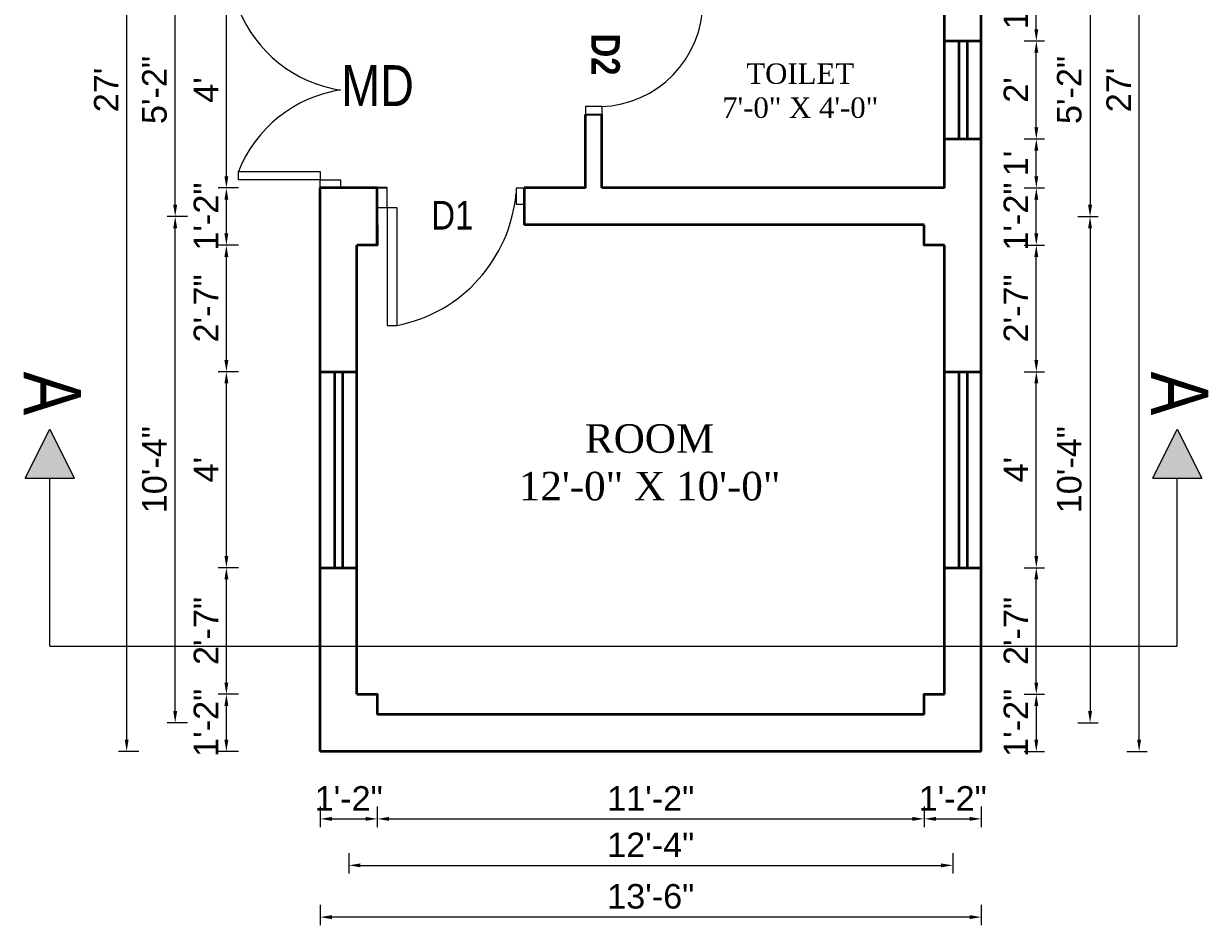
# Model space of a CAD drawing. Header units: inches. Extents: x 352533 to 378079, y -36324 to -23949.
# Drawn here: x 360979.3 to 361269.5, y -30462.9 to -30242 of the extents above; entities that cross this region are included whole.
import ezdxf

# ---------------------------------------------------------------- set-up
doc = ezdxf.new("R2010")
doc.units = ezdxf.units.IN
doc.header["$LTSCALE"] = 2
doc.header["$MEASUREMENT"] = 0
doc.header["$PDMODE"] = 34
doc.layers.get('0').update_dxf_attribs({"linetype": 'CONTINUOUS'})
doc.layers.get('DEFPOINTS').update_dxf_attribs({"color": 141, "linetype": 'CONTINUOUS'})
for name, color, linetype, lineweight in [('dimension', 160, 'CONTINUOUS', 15), ('door', 20, 'CONTINUOUS', 35), ('steps', 253, 'CONTINUOUS', 20), ('truss', 1, 'CONTINUOUS', 25)]:
    doc.layers.add(name, color=color, linetype=linetype, lineweight=lineweight)
doc.styles.add('Lettring Text', font='arial.ttf')
doc.styles.get("Standard").update_dxf_attribs({"font": 'ARIALN.TTF'})
doc.dimstyles.new('Copy of Standard', dxfattribs={"dimtxt": 6, "dimasz": 2.875, "dimexe": 2, "dimexo": 4, "dimgap": 2, "dimtad": 1, "dimdec": 0, "dimrnd": 1, "dimzin": 0, "dimdsep": 46, "dimlunit": 4, "dimtxsty": 'Lettring Text', "dimcen": 0.1, "dimclrd": 7, "dimclre": 7, "dimclrt": 7, "dimazin": 0, "dimtfac": 0.645, "dimtdec": 0, "dimtmove": 1, "dimatfit": 0, "dimfxl": 3, "dimfxlon": 1, "dimtfillclr": 256, "dimtolj": 1, "dimtzin": 0, "dimlwd": -1, "dimlwe": -1, "dimarcsym": 2})

# ---------------------------------------------------------------- blocks, each defined once
blk = doc.blocks.new('*D578')
at = {"layer": 'DEFPOINTS', "color": 0, "ltscale": 0.5, "transparency": 16777216}
for p in [(361065.91, -30411.27), (361051.91, -30420.27), (361065.91, -30436.8)]:
    blk.add_point(p, dxfattribs=at)
at = {"layer": 'steps', "color": 7, "ltscale": 0.5, "transparency": 16777216}
for p, q in [((361051.91, -30433.8), (361051.91, -30438.8)), ((361065.91, -30433.8), (361065.91, -30438.8)), ((361054.79, -30436.8), (361063.04, -30436.8))]:
    blk.add_line(p, q, dxfattribs=at)
for points in [[(361054.79, -30436.32), (361054.79, -30437.27), (361051.91, -30436.8)], [(361063.04, -30436.32), (361063.04, -30437.27), (361065.91, -30436.8)]]:
    blk.add_solid(points, dxfattribs=at)
at = {"layer": 'steps', "color": 7, "ltscale": 0.5, "transparency": 16777216, "insert": (361058.91, -30431.78), "char_height": 6, "attachment_point": 5, "style": 'Lettring Text'}
blk.add_mtext('\\A1;1\'-2"', dxfattribs=at)
blk = doc.blocks.new('*D579')
at = {"layer": 'DEFPOINTS', "color": 0, "ltscale": 0.5, "transparency": 16777216}
for p in [(361065.91, -30411.27), (361199.91, -30411.27), (361199.91, -30436.8)]:
    blk.add_point(p, dxfattribs=at)
at = {"layer": 'steps', "color": 7, "ltscale": 0.5, "transparency": 16777216}
for p, q in [((361065.91, -30433.8), (361065.91, -30438.8)), ((361199.91, -30433.8), (361199.91, -30438.8)), ((361068.79, -30436.8), (361197.04, -30436.8))]:
    blk.add_line(p, q, dxfattribs=at)
for points in [[(361068.79, -30436.32), (361068.79, -30437.27), (361065.91, -30436.8)], [(361197.04, -30436.32), (361197.04, -30437.27), (361199.91, -30436.8)]]:
    blk.add_solid(points, dxfattribs=at)
at = {"layer": 'steps', "color": 7, "ltscale": 0.5, "transparency": 16777216, "insert": (361132.91, -30431.78), "char_height": 6, "attachment_point": 5, "style": 'Lettring Text'}
blk.add_mtext('\\A1;11\'-2"', dxfattribs=at)
blk = doc.blocks.new('*D580')
at = {"layer": 'DEFPOINTS', "color": 0, "ltscale": 0.5, "transparency": 16777216}
for p in [(361199.91, -30411.27), (361213.91, -30411.27), (361213.91, -30436.8)]:
    blk.add_point(p, dxfattribs=at)
at = {"layer": 'steps', "color": 7, "ltscale": 0.5, "transparency": 16777216}
for p, q in [((361199.91, -30433.8), (361199.91, -30438.8)), ((361213.91, -30433.8), (361213.91, -30438.8)), ((361202.79, -30436.8), (361211.04, -30436.8))]:
    blk.add_line(p, q, dxfattribs=at)
for points in [[(361202.79, -30436.32), (361202.79, -30437.27), (361199.91, -30436.8)], [(361211.04, -30436.32), (361211.04, -30437.27), (361213.91, -30436.8)]]:
    blk.add_solid(points, dxfattribs=at)
at = {"layer": 'steps', "color": 7, "ltscale": 0.5, "transparency": 16777216, "insert": (361206.91, -30431.78), "char_height": 6, "attachment_point": 5, "style": 'Lettring Text'}
blk.add_mtext('\\A1;1\'-2"', dxfattribs=at)
blk = doc.blocks.new('*D581')
at = {"layer": 'DEFPOINTS', "color": 0, "ltscale": 0.5, "transparency": 16777216}
for p in [(361058.91, -30411.27), (361206.91, -30411.27), (361206.91, -30448.18)]:
    blk.add_point(p, dxfattribs=at)
at = {"layer": 'steps', "color": 7, "ltscale": 0.5, "transparency": 16777216}
for p, q in [((361058.91, -30445.18), (361058.91, -30450.18)), ((361206.91, -30445.18), (361206.91, -30450.18)), ((361061.79, -30448.18), (361204.04, -30448.18))]:
    blk.add_line(p, q, dxfattribs=at)
for points in [[(361061.79, -30447.71), (361061.79, -30448.66), (361058.91, -30448.18)], [(361204.04, -30447.71), (361204.04, -30448.66), (361206.91, -30448.18)]]:
    blk.add_solid(points, dxfattribs=at)
at = {"layer": 'steps', "color": 7, "ltscale": 0.5, "transparency": 16777216, "insert": (361132.91, -30443.17), "char_height": 6, "attachment_point": 5, "style": 'Lettring Text'}
blk.add_mtext('\\A1;12\'-4"', dxfattribs=at)
blk = doc.blocks.new('*D582')
at = {"layer": 'DEFPOINTS', "color": 0, "ltscale": 0.5, "transparency": 16777216}
for p in [(361051.91, -30420.27), (361213.91, -30420.27), (361051.91, -30460.86)]:
    blk.add_point(p, dxfattribs=at)
at = {"layer": 'steps', "color": 7, "ltscale": 0.5, "transparency": 16777216}
for p, q in [((361051.91, -30457.86), (361051.91, -30462.86)), ((361213.91, -30457.86), (361213.91, -30462.86)), ((361211.04, -30460.86), (361054.79, -30460.86))]:
    blk.add_line(p, q, dxfattribs=at)
for points in [[(361054.79, -30460.38), (361054.79, -30461.34), (361051.91, -30460.86)], [(361211.04, -30460.38), (361211.04, -30461.34), (361213.91, -30460.86)]]:
    blk.add_solid(points, dxfattribs=at)
at = {"layer": 'steps', "color": 7, "ltscale": 0.5, "transparency": 16777216, "insert": (361132.91, -30455.8), "char_height": 6, "attachment_point": 5, "style": 'Lettring Text'}
blk.add_mtext('\\A1;13\'-6"', dxfattribs=at)
blk = doc.blocks.new('*D583')
at = {"layer": 'DEFPOINTS', "color": 0, "ltscale": 0.5, "transparency": 16777216}
for p in [(361028.93, -30406.27), (361060.91, -30406.27), (361051.91, -30420.27)]:
    blk.add_point(p, dxfattribs=at)
at = {"layer": 'steps', "color": 7, "ltscale": 0.5, "transparency": 16777216}
for p, q in [((361031.93, -30406.27), (361026.93, -30406.27)), ((361028.93, -30417.4), (361028.93, -30409.15)), ((361031.93, -30420.27), (361026.93, -30420.27))]:
    blk.add_line(p, q, dxfattribs=at)
for points in [[(361028.45, -30409.15), (361029.41, -30409.15), (361028.93, -30406.27)], [(361028.45, -30417.4), (361029.41, -30417.4), (361028.93, -30420.27)]]:
    blk.add_solid(points, dxfattribs=at)
at = {"layer": 'steps', "color": 7, "ltscale": 0.5, "transparency": 16777216, "insert": (361023.92, -30413.27), "char_height": 6, "attachment_point": 5, "rotation": 90, "style": 'Lettring Text'}
blk.add_mtext('\\A1;1\'-2"', dxfattribs=at)
blk = doc.blocks.new('*D584')
at = {"layer": 'DEFPOINTS', "color": 0, "ltscale": 0.5, "transparency": 16777216}
for p in [(361028.93, -30375.27), (361051.91, -30375.27), (361060.91, -30406.27)]:
    blk.add_point(p, dxfattribs=at)
at = {"layer": 'steps', "color": 7, "ltscale": 0.5, "transparency": 16777216}
for p, q in [((361031.93, -30375.27), (361026.93, -30375.27)), ((361028.93, -30403.4), (361028.93, -30378.15)), ((361031.93, -30406.27), (361026.93, -30406.27))]:
    blk.add_line(p, q, dxfattribs=at)
for points in [[(361028.45, -30378.15), (361029.41, -30378.15), (361028.93, -30375.27)], [(361028.45, -30403.4), (361029.41, -30403.4), (361028.93, -30406.27)]]:
    blk.add_solid(points, dxfattribs=at)
at = {"layer": 'steps', "color": 7, "ltscale": 0.5, "transparency": 16777216, "insert": (361023.92, -30390.77), "char_height": 6, "attachment_point": 5, "rotation": 90, "style": 'Lettring Text'}
blk.add_mtext('\\A1;2\'-7"', dxfattribs=at)
blk = doc.blocks.new('*D585')
at = {"layer": 'DEFPOINTS', "color": 0, "ltscale": 0.5, "transparency": 16777216}
for p in [(361028.93, -30327.27), (361051.91, -30327.27), (361051.91, -30375.27)]:
    blk.add_point(p, dxfattribs=at)
at = {"layer": 'steps', "color": 7, "ltscale": 0.5, "transparency": 16777216}
for p, q in [((361031.93, -30327.27), (361026.93, -30327.27)), ((361028.93, -30372.4), (361028.93, -30330.15)), ((361031.93, -30375.27), (361026.93, -30375.27))]:
    blk.add_line(p, q, dxfattribs=at)
for points in [[(361028.45, -30330.15), (361029.41, -30330.15), (361028.93, -30327.27)], [(361028.45, -30372.4), (361029.41, -30372.4), (361028.93, -30375.27)]]:
    blk.add_solid(points, dxfattribs=at)
at = {"layer": 'steps', "color": 7, "ltscale": 0.5, "transparency": 16777216, "insert": (361023.93, -30351.27), "char_height": 6, "attachment_point": 5, "rotation": 90, "style": 'Lettring Text'}
blk.add_mtext("\\A1;4'", dxfattribs=at)
blk = doc.blocks.new('*D586')
at = {"layer": 'DEFPOINTS', "color": 0, "ltscale": 0.5, "transparency": 16777216}
for p in [(361028.93, -30296.27), (361060.91, -30296.27), (361051.91, -30327.27)]:
    blk.add_point(p, dxfattribs=at)
at = {"layer": 'steps', "color": 7, "ltscale": 0.5, "transparency": 16777216}
for p, q in [((361031.93, -30296.27), (361026.93, -30296.27)), ((361028.93, -30324.4), (361028.93, -30299.15)), ((361031.93, -30327.27), (361026.93, -30327.27))]:
    blk.add_line(p, q, dxfattribs=at)
for points in [[(361028.45, -30299.15), (361029.41, -30299.15), (361028.93, -30296.27)], [(361028.45, -30324.4), (361029.41, -30324.4), (361028.93, -30327.27)]]:
    blk.add_solid(points, dxfattribs=at)
at = {"layer": 'steps', "color": 7, "ltscale": 0.5, "transparency": 16777216, "insert": (361023.92, -30311.77), "char_height": 6, "attachment_point": 5, "rotation": 90, "style": 'Lettring Text'}
blk.add_mtext('\\A1;2\'-7"', dxfattribs=at)
blk = doc.blocks.new('*D587')
at = {"layer": 'DEFPOINTS', "color": 0, "ltscale": 0.5, "transparency": 16777216}
for p in [(361028.93, -30234.27), (361051.91, -30234.27), (361051.91, -30282.27)]:
    blk.add_point(p, dxfattribs=at)
at = {"layer": 'steps', "color": 7, "ltscale": 0.5, "transparency": 16777216}
for p, q in [((361031.93, -30234.27), (361026.93, -30234.27)), ((361028.93, -30279.4), (361028.93, -30237.15)), ((361031.93, -30282.27), (361026.93, -30282.27))]:
    blk.add_line(p, q, dxfattribs=at)
for points in [[(361028.45, -30237.15), (361029.41, -30237.15), (361028.93, -30234.27)], [(361028.45, -30279.4), (361029.41, -30279.4), (361028.93, -30282.27)]]:
    blk.add_solid(points, dxfattribs=at)
at = {"layer": 'steps', "color": 7, "ltscale": 0.5, "transparency": 16777216, "insert": (361023.93, -30258.27), "char_height": 6, "attachment_point": 5, "rotation": 90, "style": 'Lettring Text'}
blk.add_mtext("\\A1;4'", dxfattribs=at)
blk = doc.blocks.new('*D593')
at = {"layer": 'DEFPOINTS', "color": 0, "ltscale": 0.5, "transparency": 16777216}
for p in [(361028.93, -30282.27), (361051.91, -30282.27), (361060.91, -30296.27)]:
    blk.add_point(p, dxfattribs=at)
at = {"layer": 'steps', "color": 7, "ltscale": 0.5, "transparency": 16777216}
for p, q in [((361031.93, -30282.27), (361026.93, -30282.27)), ((361028.93, -30293.4), (361028.93, -30285.15)), ((361031.93, -30296.27), (361026.93, -30296.27))]:
    blk.add_line(p, q, dxfattribs=at)
for points in [[(361028.45, -30285.15), (361029.41, -30285.15), (361028.93, -30282.27)], [(361028.45, -30293.4), (361029.41, -30293.4), (361028.93, -30296.27)]]:
    blk.add_solid(points, dxfattribs=at)
at = {"layer": 'steps', "color": 7, "ltscale": 0.5, "transparency": 16777216, "insert": (361023.92, -30289.27), "char_height": 6, "attachment_point": 5, "rotation": 90, "style": 'Lettring Text'}
blk.add_mtext('\\A1;1\'-2"', dxfattribs=at)
blk = doc.blocks.new('*D594')
at = {"layer": 'DEFPOINTS', "color": 0, "ltscale": 0.5, "transparency": 16777216}
for p in [(361016.39, -30289.27), (361065.91, -30289.27), (361060.91, -30413.27)]:
    blk.add_point(p, dxfattribs=at)
at = {"layer": 'steps', "color": 7, "ltscale": 0.5, "transparency": 16777216}
for p, q in [((361019.39, -30289.27), (361014.39, -30289.27)), ((361016.39, -30410.4), (361016.39, -30292.15)), ((361019.39, -30413.27), (361014.39, -30413.27))]:
    blk.add_line(p, q, dxfattribs=at)
for points in [[(361015.91, -30292.15), (361016.87, -30292.15), (361016.39, -30289.27)], [(361015.91, -30410.4), (361016.87, -30410.4), (361016.39, -30413.27)]]:
    blk.add_solid(points, dxfattribs=at)
at = {"layer": 'steps', "color": 7, "ltscale": 0.5, "transparency": 16777216, "insert": (361011.33, -30351.27), "char_height": 6, "attachment_point": 5, "rotation": 90, "style": 'Lettring Text'}
blk.add_mtext('\\A1;10\'-4"', dxfattribs=at)
blk = doc.blocks.new('*D595')
at = {"layer": 'DEFPOINTS', "color": 0, "ltscale": 0.5, "transparency": 16777216}
for p in [(361004.5, -30096.27), (361051.91, -30096.27), (361051.91, -30420.27)]:
    blk.add_point(p, dxfattribs=at)
at = {"layer": 'steps', "color": 7, "ltscale": 0.5, "transparency": 16777216}
for p, q in [((361007.5, -30096.27), (361002.5, -30096.27)), ((361004.5, -30417.4), (361004.5, -30099.15)), ((361007.5, -30420.27), (361002.5, -30420.27))]:
    blk.add_line(p, q, dxfattribs=at)
for points in [[(361004.02, -30099.15), (361004.98, -30099.15), (361004.5, -30096.27)], [(361004.02, -30417.4), (361004.98, -30417.4), (361004.5, -30420.27)]]:
    blk.add_solid(points, dxfattribs=at)
at = {"layer": 'steps', "color": 7, "ltscale": 0.5, "transparency": 16777216, "insert": (360999.49, -30258.27), "char_height": 6, "attachment_point": 5, "rotation": 90, "style": 'Lettring Text'}
blk.add_mtext("\\A1;27'", dxfattribs=at)
blk = doc.blocks.new('*D596')
at = {"layer": 'DEFPOINTS', "color": 0, "ltscale": 0.5, "transparency": 16777216}
for p in [(361016.39, -30227.27), (361065.91, -30227.27), (361065.91, -30289.27)]:
    blk.add_point(p, dxfattribs=at)
at = {"layer": 'steps', "color": 7, "ltscale": 0.5, "transparency": 16777216}
for p, q in [((361019.39, -30227.27), (361014.39, -30227.27)), ((361016.39, -30286.4), (361016.39, -30230.15)), ((361019.39, -30289.27), (361014.39, -30289.27))]:
    blk.add_line(p, q, dxfattribs=at)
for points in [[(361015.91, -30230.15), (361016.87, -30230.15), (361016.39, -30227.27)], [(361015.91, -30286.4), (361016.87, -30286.4), (361016.39, -30289.27)]]:
    blk.add_solid(points, dxfattribs=at)
at = {"layer": 'steps', "color": 7, "ltscale": 0.5, "transparency": 16777216, "insert": (361011.33, -30258.27), "char_height": 6, "attachment_point": 5, "rotation": 90, "style": 'Lettring Text'}
blk.add_mtext('\\A1;5\'-2"', dxfattribs=at)
blk = doc.blocks.new('*D556')
at = {"layer": 'DEFPOINTS', "color": 0, "ltscale": 0.5, "transparency": 16777216}
for p in [(361199.91, -30406.27), (361199.91, -30420.27), (361227.39, -30420.27)]:
    blk.add_point(p, dxfattribs=at)
at = {"layer": 'steps', "color": 7, "ltscale": 0.5, "transparency": 16777216}
for p, q in [((361224.39, -30406.27), (361229.39, -30406.27)), ((361227.39, -30409.15), (361227.39, -30417.4)), ((361224.39, -30420.27), (361229.39, -30420.27))]:
    blk.add_line(p, q, dxfattribs=at)
for points in [[(361226.91, -30409.15), (361227.87, -30409.15), (361227.39, -30406.27)], [(361226.91, -30417.4), (361227.87, -30417.4), (361227.39, -30420.27)]]:
    blk.add_solid(points, dxfattribs=at)
at = {"layer": 'steps', "color": 7, "ltscale": 0.5, "transparency": 16777216, "insert": (361222.38, -30413.27), "char_height": 6, "attachment_point": 5, "rotation": 90, "style": 'Lettring Text'}
blk.add_mtext('\\A1;1\'-2"', dxfattribs=at)
blk = doc.blocks.new('*D557')
at = {"layer": 'DEFPOINTS', "color": 0, "ltscale": 0.5, "transparency": 16777216}
for p in [(361213.91, -30375.27), (361227.39, -30375.27), (361199.91, -30406.27)]:
    blk.add_point(p, dxfattribs=at)
at = {"layer": 'steps', "color": 7, "ltscale": 0.5, "transparency": 16777216}
for p, q in [((361224.39, -30375.27), (361229.39, -30375.27)), ((361227.39, -30403.4), (361227.39, -30378.15)), ((361224.39, -30406.27), (361229.39, -30406.27))]:
    blk.add_line(p, q, dxfattribs=at)
for points in [[(361226.91, -30378.15), (361227.87, -30378.15), (361227.39, -30375.27)], [(361226.91, -30403.4), (361227.87, -30403.4), (361227.39, -30406.27)]]:
    blk.add_solid(points, dxfattribs=at)
at = {"layer": 'steps', "color": 7, "ltscale": 0.5, "transparency": 16777216, "insert": (361222.38, -30390.77), "char_height": 6, "attachment_point": 5, "rotation": 90, "style": 'Lettring Text'}
blk.add_mtext('\\A1;2\'-7"', dxfattribs=at)
blk = doc.blocks.new('*D558')
at = {"layer": 'DEFPOINTS', "color": 0, "ltscale": 0.5, "transparency": 16777216}
for p in [(361213.91, -30327.27), (361227.39, -30327.27), (361213.91, -30375.27)]:
    blk.add_point(p, dxfattribs=at)
at = {"layer": 'steps', "color": 7, "ltscale": 0.5, "transparency": 16777216}
for p, q in [((361224.39, -30327.27), (361229.39, -30327.27)), ((361227.39, -30372.4), (361227.39, -30330.15)), ((361224.39, -30375.27), (361229.39, -30375.27))]:
    blk.add_line(p, q, dxfattribs=at)
for points in [[(361226.91, -30330.15), (361227.87, -30330.15), (361227.39, -30327.27)], [(361226.91, -30372.4), (361227.87, -30372.4), (361227.39, -30375.27)]]:
    blk.add_solid(points, dxfattribs=at)
at = {"layer": 'steps', "color": 7, "ltscale": 0.5, "transparency": 16777216, "insert": (361222.39, -30351.27), "char_height": 6, "attachment_point": 5, "rotation": 90, "style": 'Lettring Text'}
blk.add_mtext("\\A1;4'", dxfattribs=at)
blk = doc.blocks.new('*D559')
at = {"layer": 'DEFPOINTS', "color": 0, "ltscale": 0.5, "transparency": 16777216}
for p in [(361204.91, -30296.27), (361227.39, -30296.27), (361213.91, -30327.27)]:
    blk.add_point(p, dxfattribs=at)
at = {"layer": 'steps', "color": 7, "ltscale": 0.5, "transparency": 16777216}
for p, q in [((361224.39, -30296.27), (361229.39, -30296.27)), ((361227.39, -30324.4), (361227.39, -30299.15)), ((361224.39, -30327.27), (361229.39, -30327.27))]:
    blk.add_line(p, q, dxfattribs=at)
for points in [[(361226.91, -30299.15), (361227.87, -30299.15), (361227.39, -30296.27)], [(361226.91, -30324.4), (361227.87, -30324.4), (361227.39, -30327.27)]]:
    blk.add_solid(points, dxfattribs=at)
at = {"layer": 'steps', "color": 7, "ltscale": 0.5, "transparency": 16777216, "insert": (361222.38, -30311.77), "char_height": 6, "attachment_point": 5, "rotation": 90, "style": 'Lettring Text'}
blk.add_mtext('\\A1;2\'-7"', dxfattribs=at)
blk = doc.blocks.new('*D560')
at = {"layer": 'DEFPOINTS', "color": 0, "ltscale": 0.5, "transparency": 16777216}
for p in [(361204.91, -30282.27), (361227.39, -30282.27), (361204.91, -30296.27)]:
    blk.add_point(p, dxfattribs=at)
at = {"layer": 'steps', "color": 7, "ltscale": 0.5, "transparency": 16777216}
for p, q in [((361224.39, -30282.27), (361229.39, -30282.27)), ((361227.39, -30293.4), (361227.39, -30285.15)), ((361224.39, -30296.27), (361229.39, -30296.27))]:
    blk.add_line(p, q, dxfattribs=at)
for points in [[(361226.91, -30285.15), (361227.87, -30285.15), (361227.39, -30282.27)], [(361226.91, -30293.4), (361227.87, -30293.4), (361227.39, -30296.27)]]:
    blk.add_solid(points, dxfattribs=at)
at = {"layer": 'steps', "color": 7, "ltscale": 0.5, "transparency": 16777216, "insert": (361222.38, -30289.27), "char_height": 6, "attachment_point": 5, "rotation": 90, "style": 'Lettring Text'}
blk.add_mtext('\\A1;1\'-2"', dxfattribs=at)
blk = doc.blocks.new('*D561')
at = {"layer": 'DEFPOINTS', "color": 0, "ltscale": 0.5, "transparency": 16777216}
for p in [(361204.91, -30270.27), (361227.39, -30270.27), (361204.91, -30282.27)]:
    blk.add_point(p, dxfattribs=at)
at = {"layer": 'steps', "color": 7, "ltscale": 0.5, "transparency": 16777216}
for p, q in [((361224.39, -30270.27), (361229.39, -30270.27)), ((361227.39, -30279.4), (361227.39, -30273.15)), ((361224.39, -30282.27), (361229.39, -30282.27))]:
    blk.add_line(p, q, dxfattribs=at)
for points in [[(361226.91, -30273.15), (361227.87, -30273.15), (361227.39, -30270.27)], [(361226.91, -30279.4), (361227.87, -30279.4), (361227.39, -30282.27)]]:
    blk.add_solid(points, dxfattribs=at)
at = {"layer": 'steps', "color": 7, "ltscale": 0.5, "transparency": 16777216, "insert": (361222.38, -30276.27), "char_height": 6, "attachment_point": 5, "rotation": 90, "style": 'Lettring Text'}
blk.add_mtext("\\A1;1'", dxfattribs=at)
blk = doc.blocks.new('*D562')
at = {"layer": 'DEFPOINTS', "color": 0, "ltscale": 0.5, "transparency": 16777216}
for p in [(361204.91, -30246.27), (361227.39, -30246.27), (361204.91, -30270.27)]:
    blk.add_point(p, dxfattribs=at)
at = {"layer": 'steps', "color": 7, "ltscale": 0.5, "transparency": 16777216}
for p, q in [((361224.39, -30246.27), (361229.39, -30246.27)), ((361227.39, -30267.4), (361227.39, -30249.15)), ((361224.39, -30270.27), (361229.39, -30270.27))]:
    blk.add_line(p, q, dxfattribs=at)
for points in [[(361226.91, -30249.15), (361227.87, -30249.15), (361227.39, -30246.27)], [(361226.91, -30267.4), (361227.87, -30267.4), (361227.39, -30270.27)]]:
    blk.add_solid(points, dxfattribs=at)
at = {"layer": 'steps', "color": 7, "ltscale": 0.5, "transparency": 16777216, "insert": (361222.38, -30258.27), "char_height": 6, "attachment_point": 5, "rotation": 90, "style": 'Lettring Text'}
blk.add_mtext("\\A1;2'", dxfattribs=at)
blk = doc.blocks.new('*D563')
at = {"layer": 'DEFPOINTS', "color": 0, "ltscale": 0.5, "transparency": 16777216}
for p in [(361204.91, -30234.27), (361227.39, -30234.27), (361204.91, -30246.27)]:
    blk.add_point(p, dxfattribs=at)
at = {"layer": 'steps', "color": 7, "ltscale": 0.5, "transparency": 16777216}
for p, q in [((361224.39, -30234.27), (361229.39, -30234.27)), ((361227.39, -30243.4), (361227.39, -30237.15)), ((361224.39, -30246.27), (361229.39, -30246.27))]:
    blk.add_line(p, q, dxfattribs=at)
for points in [[(361226.91, -30237.15), (361227.87, -30237.15), (361227.39, -30234.27)], [(361226.91, -30243.4), (361227.87, -30243.4), (361227.39, -30246.27)]]:
    blk.add_solid(points, dxfattribs=at)
at = {"layer": 'steps', "color": 7, "ltscale": 0.5, "transparency": 16777216, "insert": (361222.38, -30240.27), "char_height": 6, "attachment_point": 5, "rotation": 90, "style": 'Lettring Text'}
blk.add_mtext("\\A1;1'", dxfattribs=at)
blk = doc.blocks.new('*D568')
at = {"layer": 'DEFPOINTS', "color": 0, "ltscale": 0.5, "transparency": 16777216}
for p in [(361065.91, -30227.27), (361065.91, -30289.27), (361240.56, -30289.27)]:
    blk.add_point(p, dxfattribs=at)
at = {"layer": 'steps', "color": 7, "ltscale": 0.5, "transparency": 16777216}
for p, q in [((361237.56, -30227.27), (361242.56, -30227.27)), ((361240.56, -30230.15), (361240.56, -30286.4)), ((361237.56, -30289.27), (361242.56, -30289.27))]:
    blk.add_line(p, q, dxfattribs=at)
for points in [[(361240.08, -30230.15), (361241.04, -30230.15), (361240.56, -30227.27)], [(361240.08, -30286.4), (361241.04, -30286.4), (361240.56, -30289.27)]]:
    blk.add_solid(points, dxfattribs=at)
at = {"layer": 'steps', "color": 7, "ltscale": 0.5, "transparency": 16777216, "insert": (361235.49, -30258.27), "char_height": 6, "attachment_point": 5, "rotation": 90, "style": 'Lettring Text'}
blk.add_mtext('\\A1;5\'-2"', dxfattribs=at)
blk = doc.blocks.new('*D569')
at = {"layer": 'DEFPOINTS', "color": 0, "ltscale": 0.5, "transparency": 16777216}
for p in [(361065.91, -30289.27), (361204.91, -30413.27), (361240.56, -30413.27)]:
    blk.add_point(p, dxfattribs=at)
at = {"layer": 'steps', "color": 7, "ltscale": 0.5, "transparency": 16777216}
for p, q in [((361237.56, -30289.27), (361242.56, -30289.27)), ((361240.56, -30292.15), (361240.56, -30410.4)), ((361237.56, -30413.27), (361242.56, -30413.27))]:
    blk.add_line(p, q, dxfattribs=at)
for points in [[(361240.08, -30292.15), (361241.04, -30292.15), (361240.56, -30289.27)], [(361240.08, -30410.4), (361241.04, -30410.4), (361240.56, -30413.27)]]:
    blk.add_solid(points, dxfattribs=at)
at = {"layer": 'steps', "color": 7, "ltscale": 0.5, "transparency": 16777216, "insert": (361235.49, -30351.27), "char_height": 6, "attachment_point": 5, "rotation": 90, "style": 'Lettring Text'}
blk.add_mtext('\\A1;10\'-4"', dxfattribs=at)
blk = doc.blocks.new('*D570')
at = {"layer": 'DEFPOINTS', "color": 0, "ltscale": 0.5, "transparency": 16777216}
for p in [(361213.91, -30096.27), (361252.58, -30096.27), (361213.91, -30420.27)]:
    blk.add_point(p, dxfattribs=at)
at = {"layer": 'steps', "color": 7, "ltscale": 0.5, "transparency": 16777216}
for p, q in [((361249.58, -30096.27), (361254.58, -30096.27)), ((361252.58, -30417.4), (361252.58, -30099.15)), ((361249.58, -30420.27), (361254.58, -30420.27))]:
    blk.add_line(p, q, dxfattribs=at)
for points in [[(361252.1, -30099.15), (361253.06, -30099.15), (361252.58, -30096.27)], [(361252.1, -30417.4), (361253.06, -30417.4), (361252.58, -30420.27)]]:
    blk.add_solid(points, dxfattribs=at)
at = {"layer": 'steps', "color": 7, "ltscale": 0.5, "transparency": 16777216, "insert": (361247.57, -30258.27), "char_height": 6, "attachment_point": 5, "rotation": 90, "style": 'Lettring Text'}
blk.add_mtext("\\A1;27'", dxfattribs=at)

msp = doc.modelspace()

# ---------------------------------------------------------------- hatches: boundary and pattern name
at = {"linetype": 'ByBlock', "lineweight": 5}
for points in [[(360985.65, -30341.36), (360979.65, -30353.36), (360991.65, -30353.36)], [(361261.91, -30341.36), (361255.91, -30353.36), (361267.91, -30353.36)]]:
    msp.add_hatch(color=7, dxfattribs=at).paths.add_polyline_path(points)

# ---------------------------------------------------------------- linework, layer by layer
at = {"color": 7, "linetype": 'ByBlock', "lineweight": 5}
for p, q in [((360979.65, -30353.36), (360985.65, -30341.36)), ((360985.65, -30341.36), (360991.65, -30353.36)), ((361255.91, -30353.36), (361261.91, -30341.36)), ((361261.91, -30341.36), (361267.91, -30353.36)), ((360979.65, -30353.36), (360991.65, -30353.36)), ((360985.65, -30394.53), (360985.65, -30353.36)), ((361255.91, -30353.36), (361267.91, -30353.36)), ((361261.91, -30394.53), (361261.91, -30353.36)), ((360985.65, -30394.53), (361261.91, -30394.53))]:
    msp.add_line(p, q, dxfattribs=at)
at = {"layer": 'dimension', "ltscale": 7}
for p, q in [((361116.91, -30262.27), (361120.91, -30262.27)), ((361116.91, -30262.27), (361116.91, -30264.27)), ((361120.91, -30262.27), (361120.91, -30264.27)), ((361068.31, -30282.27), (361065.91, -30282.27)), ((361065.91, -30282.27), (361065.91, -30287.07)), ((361068.31, -30287.07), (361068.31, -30282.27)), ((361099.91, -30282.27), (361099.91, -30286.27)), ((361099.91, -30282.27), (361101.91, -30282.27)), ((361099.91, -30286.27), (361101.91, -30286.27)), ((361065.91, -30287.07), (361068.31, -30287.07)), ((361068.31, -30287.07), (361068.31, -30315.95)), ((361068.31, -30287.07), (361070.71, -30287.07)), ((361070.71, -30287.07), (361070.71, -30315.95)), ((361068.31, -30315.95), (361070.71, -30315.95))]:
    msp.add_line(p, q, dxfattribs=at)
for centre, radius, start, end in [((361119.98, -30236.61), 25.72, 266.0106, 354.5071), ((361063.82, -30280.38), 36.23, 280.9657, 354.9754)]:
    msp.add_arc(centre, radius, start, end, dxfattribs=at)
at = {"layer": 'door', "ltscale": 0.5}
for p, q in [((361213.91, -30420.27), (361213.91, -30096.27)), ((361204.91, -30282.27), (361204.91, -30234.27)), ((361204.91, -30246.27), (361213.91, -30246.27)), ((361208.41, -30246.27), (361208.41, -30270.27)), ((361210.41, -30246.27), (361210.41, -30270.27)), ((361116.91, -30282.27), (361116.91, -30264.27)), ((361120.91, -30282.27), (361120.91, -30264.27)), ((361204.91, -30270.27), (361213.91, -30270.27)), ((361051.91, -30420.27), (361051.91, -30282.27)), ((361065.91, -30282.27), (361051.91, -30282.27)), ((361065.91, -30296.27), (361065.91, -30282.27)), ((361116.91, -30282.27), (361101.91, -30282.27)), ((361101.91, -30282.27), (361101.91, -30291.27)), ((361204.91, -30282.27), (361120.91, -30282.27)), ((361199.91, -30291.27), (361101.91, -30291.27)), ((361060.91, -30406.27), (361060.91, -30296.27)), ((361204.91, -30406.27), (361204.91, -30296.27)), ((361051.91, -30327.27), (361060.91, -30327.27)), ((361055.41, -30327.27), (361055.41, -30375.27)), ((361057.41, -30327.27), (361057.41, -30375.27)), ((361204.91, -30327.27), (361213.91, -30327.27)), ((361208.41, -30327.27), (361208.41, -30375.27)), ((361210.41, -30327.27), (361210.41, -30375.27)), ((361051.91, -30375.27), (361060.91, -30375.27)), ((361204.91, -30375.27), (361213.91, -30375.27)), ((361199.91, -30411.27), (361065.91, -30411.27)), ((361213.91, -30420.27), (361051.91, -30420.27))]:
    msp.add_line(p, q, dxfattribs=at)
for points in [[(361065.91, -30291.27), (361065.91, -30296.27), (361060.91, -30296.27)], [(361204.91, -30296.27), (361199.91, -30296.27), (361199.91, -30291.27)], [(361060.91, -30406.27), (361065.91, -30406.27), (361065.91, -30411.27)], [(361199.91, -30411.27), (361199.91, -30406.27), (361204.91, -30406.27)]]:
    msp.add_lwpolyline(points, dxfattribs=at)
at = {"layer": 'steps', "color": 7, "ltscale": 0.3}
for points in [[(361051.91, -30280.27), (361031.91, -30280.27), (361031.91, -30278.27), (361051.91, -30278.27)], [(361051.91, -30282.27), (361051.91, -30280.27), (361056.91, -30280.27), (361056.91, -30282.27)]]:
    msp.add_lwpolyline(points, close=True, dxfattribs=at)
at = {"layer": 'steps', "color": 7, "ltscale": 0.3, "true_color": 0xffffff}
for centre, start, end in [((361061.64, -30226.75), 201.198, 261.4824), ((361061.64, -30289.8), 98.5176, 158.802)]:
    msp.add_arc(centre, 31.88, start, end, dxfattribs=at)
at = {"layer": 'truss', "ltscale": 7}
for p, q in [((361116.91, -30264.27), (361120.91, -30264.27)), ((361065.91, -30282.27), (361065.91, -30286.27)), ((361068.31, -30282.27), (361065.91, -30282.27)), ((361101.91, -30282.27), (361101.91, -30286.27))]:
    msp.add_line(p, q, dxfattribs=at)

# ---------------------------------------------------------------- texts
at = {"color": 7, "linetype": 'ByBlock', "lineweight": 5, "insert": (361074.88, -30252.19), "char_height": 10, "width": 44.1664, "attachment_point": 3}
msp.add_mtext('MD', dxfattribs=at)
at = {"color": 7, "linetype": 'ByBlock', "lineweight": 5, "char_height": 14, "width": 26.5803, "attachment_point": 1, "rotation": 270}
for insert in [(360993.27, -30327.25), (361269.53, -30327.25)]:
    msp.add_mtext('A', dxfattribs=dict(at, insert=insert))
at = {"layer": 'steps', "color": 7, "ltscale": 0.3, "insert": (361125.34, -30249.59), "char_height": 7, "width": 55.268, "attachment_point": 2, "rotation": 270}
msp.add_mtext('{\\fTechnic|b1|i0|c2|p2;D2}', dxfattribs=at)
at = {"layer": 'steps', "color": 7, "ltscale": 0.3, "attachment_point": 2}
for s, insert, char_height, width in [('{\\fTimes New Roman|b0|i0|c0|p18;TOILET\\P7\'-0" X 4\'-0"}', (361169.54, -30251.77), 5, 55.268), ('{\\fTimes New Roman|b0|i0|c0|p18;ROOM \\P12\'-0" X 10\'-0"}', (361132.64, -30340.13), 7, 72.8187)]:
    msp.add_mtext(s, dxfattribs=dict(at, insert=insert, char_height=char_height, width=width))
at = {"layer": 'steps', "color": 7, "ltscale": 0.3, "insert": (361084.3, -30285.45), "char_height": 7, "attachment_point": 2}
msp.add_mtext_dynamic_manual_height_columns('{\\W1;D1}', width=18.6213, gutter_width=40, heights=[0], dxfattribs=at)

# ---------------------------------------------------------------- dimensions: what is measured, and where the dimension line sits
at = {"layer": 'steps', "ltscale": 0.5}
for base, p1, p2, picture, middle in [((361004.5, -30096.27), (361051.91, -30420.27), (361051.91, -30096.27), '*D595', (360999.49, -30258.27)), ((361252.58, -30096.27), (361213.91, -30420.27), (361213.91, -30096.27), '*D570', (361247.57, -30258.27)), ((361016.39, -30227.27), (361065.91, -30289.27), (361065.91, -30227.27), '*D596', (361011.33, -30258.27)), ((361240.56, -30289.27), (361065.91, -30227.27), (361065.91, -30289.27), '*D568', (361235.49, -30258.27)), ((361028.93, -30234.27), (361051.91, -30282.27), (361051.91, -30234.27), '*D587', (361023.93, -30258.27)), ((361227.39, -30234.27), (361204.91, -30246.27), (361204.91, -30234.27), '*D563', (361222.38, -30240.27)), ((361227.39, -30246.27), (361204.91, -30270.27), (361204.91, -30246.27), '*D562', (361222.38, -30258.27)), ((361227.39, -30270.27), (361204.91, -30282.27), (361204.91, -30270.27), '*D561', (361222.38, -30276.27)), ((361016.39, -30289.27), (361060.91, -30413.27), (361065.91, -30289.27), '*D594', (361011.33, -30351.27)), ((361240.56, -30413.27), (361065.91, -30289.27), (361204.91, -30413.27), '*D569', (361235.49, -30351.27)), ((361028.93, -30296.27), (361051.91, -30327.27), (361060.91, -30296.27), '*D586', (361023.92, -30311.77)), ((361227.39, -30296.27), (361213.91, -30327.27), (361204.91, -30296.27), '*D559', (361222.38, -30311.77)), ((361028.93, -30327.27), (361051.91, -30375.27), (361051.91, -30327.27), '*D585', (361023.93, -30351.27)), ((361227.39, -30327.27), (361213.91, -30375.27), (361213.91, -30327.27), '*D558', (361222.39, -30351.27)), ((361028.93, -30375.27), (361060.91, -30406.27), (361051.91, -30375.27), '*D584', (361023.92, -30390.77)), ((361227.39, -30375.27), (361199.91, -30406.27), (361213.91, -30375.27), '*D557', (361222.38, -30390.77))]:
    dim = msp.add_linear_dim(base=base, p1=p1, p2=p2, angle=90, dimstyle='Copy of Standard', dxfattribs=at)
    dim.commit()
    dim.dimension.update_dxf_attribs({"geometry": picture, "text_midpoint": middle})
for base, p1, p2, picture, middle in [((361028.93, -30282.27), (361060.91, -30296.27), (361051.91, -30282.27), '*D593', (361028.93, -30289.27)), ((361227.39, -30282.27), (361204.91, -30296.27), (361204.91, -30282.27), '*D560', (361227.39, -30289.27)), ((361028.93, -30406.27), (361051.91, -30420.27), (361060.91, -30406.27), '*D583', (361028.93, -30413.27)), ((361227.39, -30420.27), (361199.91, -30406.27), (361199.91, -30420.27), '*D556', (361227.39, -30413.27))]:
    dim = msp.add_linear_dim(base=base, p1=p1, p2=p2, angle=90, dimstyle='Copy of Standard', dxfattribs=at)
    dim.commit()
    dim.dimension.update_dxf_attribs({"geometry": picture, "text_midpoint": middle, "dimtype": 160})
for base, p1, p2, picture, middle in [((361065.91, -30436.8), (361051.91, -30420.27), (361065.91, -30411.27), '*D578', (361058.91, -30436.8)), ((361213.91, -30436.8), (361199.91, -30411.27), (361213.91, -30411.27), '*D580', (361206.91, -30436.8))]:
    dim = msp.add_linear_dim(base=base, p1=p1, p2=p2, dimstyle='Copy of Standard', dxfattribs=at)
    dim.commit()
    dim.dimension.update_dxf_attribs({"geometry": picture, "text_midpoint": middle, "dimtype": 160})
for base, p1, p2, picture, middle in [((361206.91, -30448.18), (361058.91, -30411.27), (361206.91, -30411.27), '*D581', (361132.91, -30443.17)), ((361199.91, -30436.8), (361065.91, -30411.27), (361199.91, -30411.27), '*D579', (361132.91, -30431.78)), ((361051.91, -30460.86), (361213.91, -30420.27), (361051.91, -30420.27), '*D582', (361132.91, -30455.8))]:
    dim = msp.add_linear_dim(base=base, p1=p1, p2=p2, dimstyle='Copy of Standard', dxfattribs=at)
    dim.commit()
    dim.dimension.update_dxf_attribs({"geometry": picture, "text_midpoint": middle})

doc.saveas('drawing.dxf')
